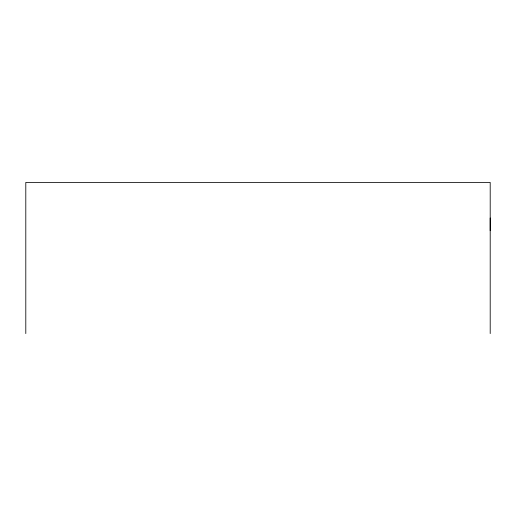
<?xml version="1.0" encoding="UTF-8"?>
<svg xmlns="http://www.w3.org/2000/svg" width="516" height="516" viewBox="0 0 516 516"><rect width="100%" height="100%" fill="white"/><g stroke="black" fill="none" stroke-linecap="round" stroke-linejoin="round"><path stroke-width="0.77" d="M490.2 230.691L490.2 217.978M490.2 333.575L490.2 182.425L25.8 182.425L25.8 333.575"/></g></svg>
